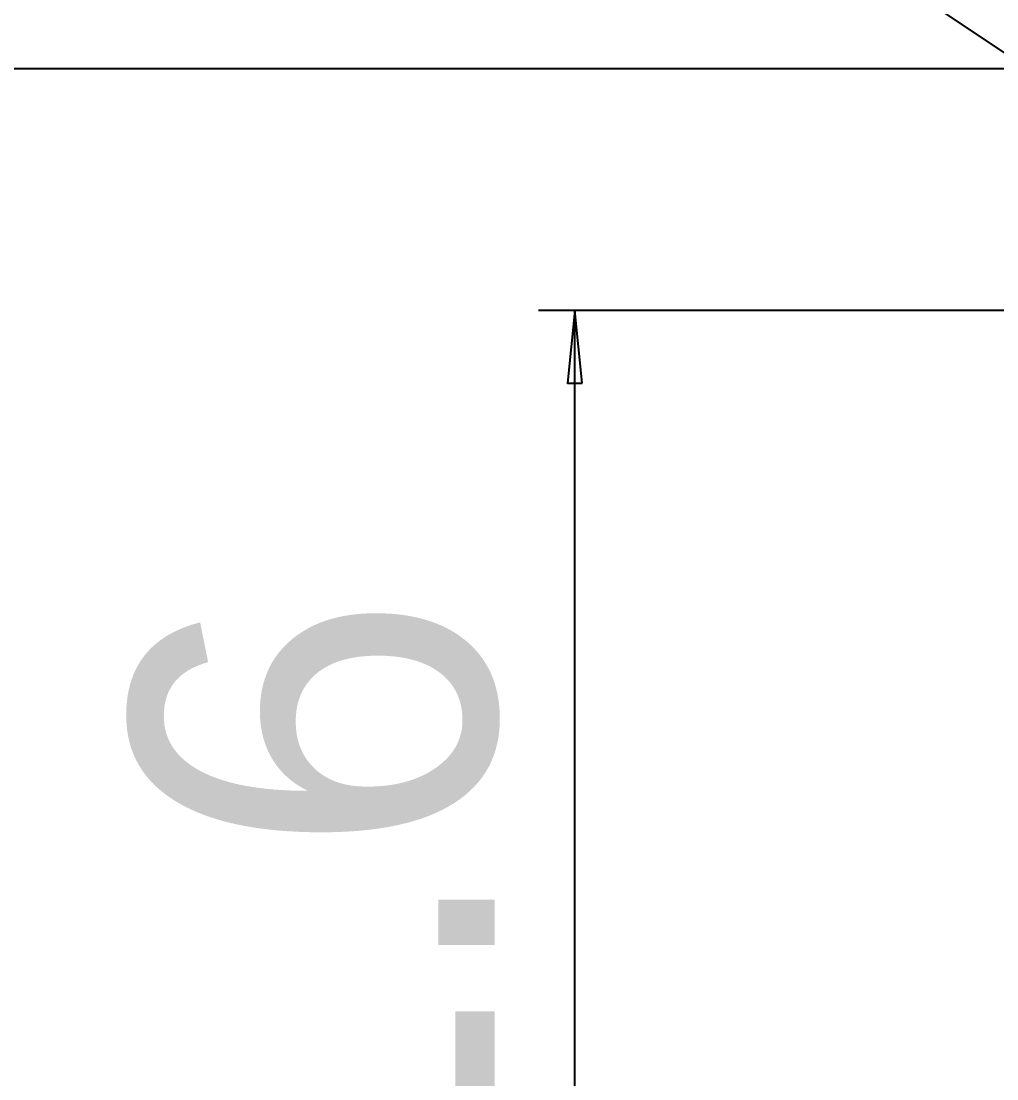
# Model space of a CAD drawing. Header units: millimetres. Extents: x 3100 to 5091, y 868 to 1900.
# Drawn here: x 3202.59 to 3242.9, y 1650.27 to 1693.99 of the extents above; entities that cross this region are included whole.
import ezdxf

# ---------------------------------------------------------------- set-up
doc = ezdxf.new("R2010")
doc.units = ezdxf.units.MM
doc.header["$LTSCALE"] = 1.8
doc.layers.add('치수(ISO)', color=7, linetype='Continuous', lineweight=25)
doc.styles.add('레이블 문자 (JIS)', font='')
doc.styles.get('레이블 문자 (JIS)').set_extended_font_data('Gulim')
doc.dimstyles.new('복사 대상기본값 (JIS)', dxfattribs={"dimscale": 1.5, "dimtxt": 3, "dimasz": 2, "dimexe": 1, "dimexo": 0.5, "dimgap": 0.8, "dimtad": 1, "dimdsep": 46, "dimtxsty": '레이블 문자 (JIS)', "dimblk": 'Filled-1', "dimcen": 0.09, "dimdle": 10, "dimclrd": 256, "dimclre": 256, "dimclrt": 256, "dimazin": 2, "dimtfac": 0.666667, "dimtmove": 0, "dimatfit": 3, "dimldrblk": 'OPEN', "dimfxl": 1, "dimtolj": 1, "dimtzin": 0, "dimlwd": -1, "dimlwe": -1, "dimarcsym": 0})

# ---------------------------------------------------------------- blocks, each defined once
blk = doc.blocks.new('Filled-1')
at = {"color": 0}
for p, q in [((0, 0), (-1, 0.1)), ((-1, 0.1), (-1, -0.1)), ((-1, 0), (0, 0)), ((-1, -0.1), (0, 0))]:
    blk.add_line(p, q, dxfattribs=at)
at = {"color": 0, "flags": 128}
blk.add_lwpolyline([(-1, -0.1), (0, 0), (-1, 0.1), (-1, -0.1)], dxfattribs=at)
at = {"color": 0}
blk.add_solid([(-1, -0.1), (0, 0), (-1, 0.1), (-1, -0.1)], dxfattribs=at)
blk = doc.blocks.new('*D695')
at = {"layer": 'Defpoints', "color": 0}
for p in [(3257.478, 1683.139), (3260.802, 1680.914)]:
    blk.add_point(p, dxfattribs=at)
at = {"layer": '치수(ISO)'}
for p, q in [((3197.679, 1721.152), (3200.679, 1721.152)), ((3254.985, 1684.807), (3200.679, 1721.152)), ((3260.802, 1680.914), (3257.478, 1683.139)), ((3263.295, 1679.245), (3265.789, 1677.577))]:
    blk.add_line(p, q, dxfattribs=at)
at = {"layer": '치수(ISO)', "linetype": 'ByBlock', "xscale": 3, "yscale": 3, "zscale": 3}
for p, rotation in [((3257.478, 1683.139), 326.2072656415053), ((3260.802, 1680.914), 146.2072656415052)]:
    blk.add_blockref('Filled-1', p, dxfattribs=dict(at, rotation=rotation))
at = {"layer": '치수(ISO)', "insert": (3168.942, 1721.152), "char_height": 15, "attachment_point": 5, "style": '레이블 문자 (JIS)'}
blk.add_mtext('\\A1;\\fGulim|b0|i0;4-∅4', dxfattribs=at)
blk = doc.blocks.new('_Open')
at = {"color": 0, "linetype": 'ByBlock', "lineweight": -2}
for p, q in [((-1, 0.167), (0, 0)), ((-1, -0.167), (0, 0)), ((0, 0), (-1, 0))]:
    blk.add_line(p, q, dxfattribs=at)
blk = doc.blocks.new('*D697')
at = {"layer": 'Defpoints', "color": 0}
for p in [(3225.47, 1682.026), (3252.14, 1682.026), (3252.14, 1620.426)]:
    blk.add_point(p, dxfattribs=at)
at = {"layer": '치수(ISO)'}
for p, q in [((3251.39, 1682.026), (3223.97, 1682.026)), ((3225.47, 1623.426), (3225.47, 1679.026)), ((3251.39, 1620.426), (3223.97, 1620.426))]:
    blk.add_line(p, q, dxfattribs=at)
at = {"layer": '치수(ISO)', "linetype": 'ByBlock', "xscale": 3, "yscale": 3, "zscale": 3}
for p, rotation in [((3225.47, 1682.026), 90), ((3225.47, 1620.426), 270)]:
    blk.add_blockref('Filled-1', p, dxfattribs=dict(at, rotation=rotation))
at = {"layer": '치수(ISO)', "insert": (3214.76, 1651.286), "char_height": 15, "attachment_point": 5, "rotation": 90, "style": '레이블 문자 (JIS)'}
blk.add_mtext('\\A1;61.6', dxfattribs=at)
blk = doc.blocks.new('*D698')
at = {"layer": 'Defpoints', "color": 0}
for p in [(3186.526, 1692.026), (3255.14, 1692.026), (3255.14, 1598.426)]:
    blk.add_point(p, dxfattribs=at)
at = {"layer": '치수(ISO)'}
for p, q in [((3254.39, 1692.026), (3185.026, 1692.026)), ((3186.526, 1601.426), (3186.526, 1689.026)), ((3254.39, 1598.426), (3185.026, 1598.426))]:
    blk.add_line(p, q, dxfattribs=at)
at = {"layer": '치수(ISO)', "linetype": 'ByBlock', "xscale": 3, "yscale": 3, "zscale": 3}
for p, rotation in [((3186.526, 1692.026), 90), ((3186.526, 1598.426), 270)]:
    blk.add_blockref('Filled-1', p, dxfattribs=dict(at, rotation=rotation))
at = {"layer": '치수(ISO)', "insert": (3175.836, 1645.186), "char_height": 15, "attachment_point": 5, "rotation": 90, "style": '레이블 문자 (JIS)'}
blk.add_mtext('\\A1;93.6', dxfattribs=at)

msp = doc.modelspace()

# ---------------------------------------------------------------- dimensions: what is measured, and where the dimension line sits
at = {"layer": '치수(ISO)'}
dim = msp.add_diameter_dim_2p(p1=(3260.802, 1680.914), p2=(3257.478, 1683.139), text='\\fGulim|b0|i0;4-<>', dimstyle='복사 대상기본값 (JIS)', override={"dimtxt": 10, "dimtad": 0, "dimtih": 1, "dimtoh": 1, "dimlfac": 1, "dimtxsty": '레이블 문자 (JIS)', "dimatfit": 2, "dimldrblk": 'Open'}, dxfattribs=at)
dim.commit()
dim.dimension.update_dxf_attribs({"geometry": '*D695', "text_midpoint": (3168.942, 1721.152), "dimtype": 163})
for base, p1, p2, angle, picture, middle in [((3186.526, 1692.026), (3255.14, 1598.426), (3255.14, 1692.026), 270, '*D698', (3186.526, 1645.186)), ((3225.47, 1682.026), (3252.14, 1620.426), (3252.14, 1682.026), 90, '*D697', (3225.47, 1651.286))]:
    dim = msp.add_linear_dim(base=base, p1=p1, p2=p2, angle=angle, dimstyle='복사 대상기본값 (JIS)', override={"dimtxt": 10, "dimgap": 2, "dimtxsty": '레이블 문자 (JIS)', "dimtofl": 0, "dimatfit": 1, "dimldrblk": 'Open'}, dxfattribs=at)
    dim.commit()
    dim.dimension.update_dxf_attribs({"geometry": picture, "text_midpoint": middle, "dimtype": 160})

doc.saveas('drawing.dxf')
